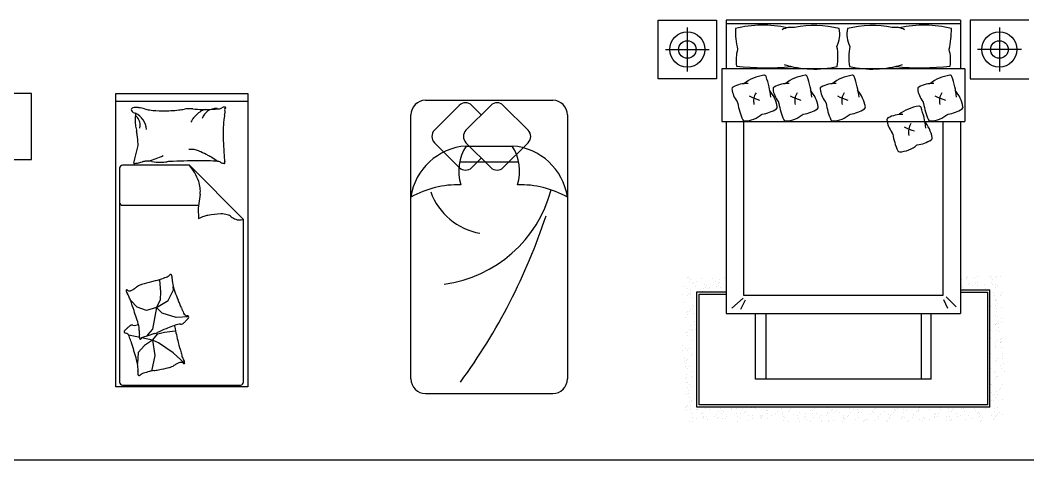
# Model space of a CAD drawing. Header units: inches. Extents: x 7.5 to 50, y 15.4 to 40.2.
# Drawn here: x 35.87 to 42.75, y 24.15 to 27.15 of the extents above; entities that cross this region are included whole.
import ezdxf

# ---------------------------------------------------------------- set-up
doc = ezdxf.new("R2010")
doc.units = ezdxf.units.IN
doc.header["$MEASUREMENT"] = 0
doc.layers.add('02', color=2, linetype='Continuous')
doc.layers.add('1', color=1, linetype='Continuous')

msp = doc.modelspace()

# ---------------------------------------------------------------- linework, layer by layer
at = {"layer": '02'}
for p, q in [((40.2251, 26.7472), (40.2251, 27.1472)), ((40.2251, 27.1472), (40.6251, 27.1472)), ((40.4251, 27.0972), (40.4251, 26.7972)), ((40.6251, 27.1472), (40.6251, 26.7472)), ((42.29, 27.1472), (40.69, 27.1472)), ((40.69, 27.1472), (40.69, 26.8147)), ((42.29, 27.1211), (40.69, 27.1211)), ((42.29, 27.1472), (42.29, 26.8147)), ((42.3549, 27.1472), (42.3549, 26.7472)), ((42.7549, 27.1472), (42.3549, 27.1472)), ((42.5549, 27.0972), (42.5549, 26.7972)), ((40.2751, 26.9472), (40.5751, 26.9472)), ((42.7049, 26.9472), (42.4049, 26.9472)), ((42.3192, 26.8147), (40.6608, 26.8147)), ((40.6608, 26.8147), (40.6608, 26.4567)), ((42.3192, 26.8147), (42.3192, 26.4567)), ((40.6251, 26.7472), (40.2251, 26.7472)), ((42.3549, 26.7472), (42.7549, 26.7472)), ((35.9504, 26.6464), (35.4304, 26.6464)), ((35.9504, 26.1964), (35.9504, 26.6464)), ((36.5248, 24.6459), (36.5248, 26.6459)), ((36.5248, 26.6459), (37.4248, 26.6459)), ((37.4248, 26.6459), (37.4248, 24.6459)), ((36.5248, 26.5935), (37.4248, 26.5935)), ((38.6389, 26.6003), (39.5067, 26.6003)), ((38.6993, 26.3961), (38.8691, 26.5658)), ((38.9146, 26.3961), (39.0843, 26.5658)), ((38.9539, 26.5658), (39.0191, 26.5006)), ((39.1692, 26.5658), (39.3389, 26.3961)), ((38.5389, 24.7003), (38.5389, 26.5003)), ((39.6067, 26.5003), (39.6067, 24.7003)), ((40.6608, 26.4567), (42.3192, 26.4567)), ((40.69, 26.4567), (40.69, 25.1471)), ((40.8103, 25.2692), (40.8103, 26.4567)), ((42.1698, 26.4567), (42.1698, 25.2692)), ((42.29, 26.4567), (42.29, 25.1471)), ((36.6543, 26.2007), (36.6749, 26.2833)), ((38.8691, 26.1415), (38.6993, 26.3112)), ((39.0843, 26.1415), (38.9146, 26.3112)), ((38.915, 26.2885), (39.2306, 26.2885)), ((39.3389, 26.3112), (39.1692, 26.1415)), ((39.0191, 26.2067), (38.9539, 26.1415)), ((35.4304, 26.1964), (35.9504, 26.1964)), ((36.5507, 26.1373), (36.5507, 24.678)), ((37.0275, 26.1573), (36.5707, 26.1573)), ((36.6468, 26.1707), (36.6543, 26.2007)), ((37.0275, 26.1573), (37.3964, 25.7875)), ((38.872, 26.18), (39.2736, 26.18)), ((37.1, 25.9597), (37.0864, 25.8643)), ((36.5707, 25.8847), (37.0893, 25.8847)), ((37.0864, 25.8643), (37.0881, 25.7918)), ((37.3964, 24.678), (37.3964, 25.7875)), ((36.8243, 25.3728), (36.8194, 25.3759)), ((40.4255, 25.3912), (40.4255, 25.3912)), ((40.4331, 25.3929), (40.4331, 25.3929)), ((40.4448, 25.381), (40.4448, 25.381)), ((40.5219, 25.3835), (40.5219, 25.3835)), ((40.599, 25.386), (40.599, 25.386)), ((40.642, 25.3798), (40.642, 25.3798)), ((40.6761, 25.3885), (40.6761, 25.3885)), ((42.2992, 25.3782), (42.2992, 25.3782)), ((42.3297, 25.3821), (42.3297, 25.3821)), ((42.3316, 25.3932), (42.3316, 25.3932)), ((42.3405, 25.399), (42.3405, 25.399)), ((42.3883, 25.394), (42.3883, 25.394)), ((42.4087, 25.3957), (42.4087, 25.3957)), ((42.4858, 25.3983), (42.4858, 25.3983)), ((42.4914, 25.386), (42.4914, 25.386)), ((42.5038, 25.3976), (42.5038, 25.3976)), ((42.5066, 25.3768), (42.5066, 25.3768)), ((42.5304, 25.3905), (42.5304, 25.3905)), ((42.5372, 25.3979), (42.5372, 25.3979)), ((42.5628, 25.4008), (42.5628, 25.4008)), ((36.8315, 25.2935), (36.8243, 25.3728)), ((36.8818, 25.2355), (36.9183, 25.3084)), ((36.9183, 25.3084), (36.9171, 25.3278)), ((40.4048, 25.3302), (40.4048, 25.3302)), ((40.4294, 25.3174), (40.4294, 25.3174)), ((40.4374, 25.3603), (40.4374, 25.3603)), ((40.4613, 25.3522), (40.4613, 25.3522)), ((40.468, 25.3596), (40.468, 25.3596)), ((40.4819, 25.3327), (40.4819, 25.3327)), ((40.4869, 25.3627), (40.4869, 25.3627)), ((40.5366, 25.3158), (40.5366, 25.3158)), ((40.5433, 25.3429), (40.5433, 25.3429)), ((40.546, 25.3221), (40.546, 25.3221)), ((40.5589, 25.3353), (40.5589, 25.3353)), ((40.5715, 25.314), (40.5715, 25.314)), ((40.5783, 25.3213), (40.5783, 25.3213)), ((40.6147, 25.3612), (40.6147, 25.3612)), ((40.626, 25.3312), (40.626, 25.3312)), ((40.636, 25.3378), (40.636, 25.3378)), ((40.6368, 25.3481), (40.6368, 25.3481)), ((40.6447, 25.359), (40.6447, 25.359)), ((40.649, 25.3264), (40.649, 25.3264)), ((42.291, 25.3214), (42.291, 25.3214)), ((42.2959, 25.3367), (42.2959, 25.3367)), ((42.3064, 25.3238), (42.3064, 25.3238)), ((42.3132, 25.312), (42.3132, 25.312)), ((42.345, 25.3468), (42.345, 25.3468)), ((42.3518, 25.3541), (42.3518, 25.3541)), ((42.373, 25.3393), (42.373, 25.3393)), ((42.3912, 25.3537), (42.3912, 25.3537)), ((42.4051, 25.3607), (42.4051, 25.3607)), ((42.4078, 25.3399), (42.4078, 25.3399)), ((42.4121, 25.3074), (42.4121, 25.3074)), ((42.4501, 25.3418), (42.4501, 25.3418)), ((42.4553, 25.3085), (42.4553, 25.3085)), ((42.462, 25.3159), (42.462, 25.3159)), ((42.4985, 25.3557), (42.4985, 25.3557)), ((42.5108, 25.3442), (42.5108, 25.3442)), ((42.5271, 25.3443), (42.5271, 25.3443)), ((42.5303, 25.3222), (42.5303, 25.3222)), ((42.541, 25.339), (42.541, 25.339)), ((36.8032, 25.1868), (36.8296, 25.2384)), ((36.8296, 25.2384), (36.8315, 25.2935)), ((40.3929, 25.2776), (40.3929, 25.2776)), ((40.4257, 25.2666), (40.4257, 25.2666)), ((40.4364, 25.2835), (40.4364, 25.2835)), ((40.4445, 25.306), (40.4445, 25.306)), ((40.4462, 25.2763), (40.4462, 25.2763)), ((40.4473, 25.2852), (40.4473, 25.2852)), ((40.4516, 25.2527), (40.4516, 25.2527)), ((40.49, 25.2931), (40.69, 25.2931)), ((40.49, 24.507), (40.49, 25.2931)), ((40.505, 25.2781), (40.69, 25.2781)), ((40.505, 24.522), (40.505, 25.2781)), ((40.5259, 25.2989), (40.5259, 25.2989)), ((40.6875, 25.3028), (40.6875, 25.3028)), ((40.8057, 25.2511), (40.7287, 25.1831)), ((42.1698, 25.2692), (40.8103, 25.2692)), ((42.1744, 25.242), (42.2015, 25.1831)), ((42.1924, 25.2601), (42.2604, 25.1921)), ((42.29, 25.307), (42.49, 25.307)), ((42.29, 25.292), (42.475, 25.292)), ((42.475, 24.522), (42.475, 25.292)), ((42.49, 24.507), (42.49, 25.307)), ((42.4916, 25.2615), (42.4916, 25.2615)), ((42.518, 25.2899), (42.518, 25.2899)), ((42.5207, 25.2691), (42.5207, 25.2691)), ((42.5267, 25.242), (42.5267, 25.242)), ((42.5655, 25.2703), (42.5655, 25.2703)), ((42.5667, 25.2927), (42.5667, 25.2927)), ((42.5723, 25.2776), (42.5723, 25.2776)), ((36.671, 25.1895), (36.6247, 25.2364)), ((36.7354, 25.1676), (36.671, 25.1895)), ((36.8032, 25.1868), (36.7354, 25.1676)), ((36.8032, 25.1868), (36.7758, 25.0399)), ((36.8032, 25.1868), (36.8818, 25.2355)), ((36.8414, 25.1477), (36.8032, 25.1868)), ((40.4087, 25.2222), (40.4087, 25.2222)), ((40.4457, 25.1739), (40.4457, 25.1739)), ((40.4587, 25.1983), (40.4587, 25.1983)), ((40.4615, 25.1775), (40.4615, 25.1775)), ((40.4645, 25.1972), (40.4645, 25.1972)), ((40.4857, 25.2247), (40.4857, 25.2247)), ((40.4872, 25.2382), (40.4872, 25.2382)), ((40.8193, 25.2375), (40.7876, 25.174)), ((42.4904, 25.1883), (42.4904, 25.1883)), ((42.4971, 25.1956), (42.4971, 25.1956)), ((42.525, 25.2366), (42.525, 25.2366)), ((42.5305, 25.1976), (42.5305, 25.1976)), ((42.5322, 25.1822), (42.5322, 25.1822)), ((42.5336, 25.2355), (42.5336, 25.2355)), ((42.5412, 25.2145), (42.5412, 25.2145)), ((42.5681, 25.188), (42.5681, 25.188)), ((36.937, 25.119), (36.8414, 25.1477)), ((37.0201, 25.1231), (36.937, 25.119)), ((40.41, 25.1175), (40.41, 25.1175)), ((40.4212, 25.15), (40.4212, 25.15)), ((40.4259, 25.142), (40.4259, 25.142)), ((40.428, 25.1574), (40.428, 25.1574)), ((40.4367, 25.1589), (40.4367, 25.1589)), ((40.4657, 25.145), (40.4657, 25.145)), ((40.4871, 25.12), (40.4871, 25.12)), ((40.4874, 25.1136), (40.4874, 25.1136)), ((40.69, 25.1471), (42.29, 25.1471)), ((40.89, 24.6971), (40.89, 25.1471)), ((40.96, 25.1471), (40.96, 24.6971)), ((42.0201, 25.1471), (42.0201, 24.6971)), ((42.09, 24.6971), (42.09, 25.1471)), ((42.4918, 25.1369), (42.4918, 25.1369)), ((42.5305, 25.1339), (42.5305, 25.1339)), ((42.5349, 25.1614), (42.5349, 25.1614)), ((42.5392, 25.1289), (42.5392, 25.1289)), ((42.5687, 25.1152), (42.5687, 25.1152)), ((36.7758, 25.0399), (36.7437, 25.0026)), ((40.4369, 25.0343), (40.4369, 25.0343)), ((40.4496, 25.0659), (40.4496, 25.0659)), ((40.4631, 25.0371), (40.4631, 25.0371)), ((40.4729, 25.0907), (40.4729, 25.0907)), ((40.4756, 25.0699), (40.4756, 25.0699)), ((40.4799, 25.0373), (40.4799, 25.0373)), ((42.4905, 25.0832), (42.4905, 25.0832)), ((42.4936, 25.0332), (42.4936, 25.0332)), ((42.5255, 25.068), (42.5255, 25.068)), ((42.5307, 25.073), (42.5307, 25.073)), ((42.5322, 25.0754), (42.5322, 25.0754)), ((42.5415, 25.0899), (42.5415, 25.0899)), ((42.5463, 25.0746), (42.5463, 25.0746)), ((42.5491, 25.0538), (42.5491, 25.0538)), ((42.5676, 25.0857), (42.5676, 25.0857)), ((36.6883, 24.9815), (36.6137, 24.9972)), ((36.7742, 24.9634), (36.6999, 24.9791)), ((36.7426, 24.9943), (36.7068, 24.983)), ((36.7742, 24.9634), (36.7205, 24.9282)), ((36.7437, 25.0026), (36.7361, 24.9935)), ((36.7891, 25.0089), (36.7426, 24.9943)), ((36.7742, 24.9634), (36.8111, 25.0064)), ((36.8171, 24.9456), (36.7742, 24.9634)), ((36.7742, 24.9634), (36.7908, 24.8589)), ((36.8111, 25.0064), (36.858, 25.0183)), ((36.858, 25.0183), (36.9302, 25.0282)), ((40.4095, 25.0152), (40.4095, 25.0152)), ((40.4245, 24.995), (40.4245, 24.995)), ((40.4261, 25.0175), (40.4261, 25.0175)), ((40.4564, 25.0298), (40.4564, 25.0298)), ((40.4866, 25.0177), (40.4866, 25.0177)), ((40.4871, 24.983), (40.4871, 24.983)), ((40.4876, 24.989), (40.4876, 24.989)), ((42.492, 25.0123), (42.492, 25.0123)), ((42.4944, 24.9752), (42.4944, 24.9752)), ((42.5319, 25.0292), (42.5319, 25.0292)), ((42.5417, 24.9653), (42.5417, 24.9653)), ((42.5534, 25.0212), (42.5534, 25.0212)), ((42.5605, 24.9669), (42.5605, 24.9669)), ((42.5715, 24.9777), (42.5715, 24.9777)), ((36.7205, 24.9282), (36.6784, 24.8794)), ((36.916, 24.877), (36.8171, 24.9456)), ((40.3911, 24.9253), (40.3911, 24.9253)), ((40.4134, 24.9071), (40.4134, 24.9071)), ((40.4371, 24.9098), (40.4371, 24.9098)), ((40.4509, 24.9612), (40.4509, 24.9612)), ((40.4898, 24.9622), (40.4898, 24.9622)), ((42.5287, 24.913), (42.5287, 24.913)), ((42.5309, 24.9485), (42.5309, 24.9485)), ((42.5314, 24.9269), (42.5314, 24.9269)), ((42.5606, 24.9478), (42.5606, 24.9478)), ((42.5633, 24.9461), (42.5633, 24.9461)), ((42.5674, 24.9551), (42.5674, 24.9551)), ((42.5675, 24.9136), (42.5675, 24.9136)), ((36.6784, 24.8794), (36.6722, 24.8053)), ((36.7908, 24.8589), (36.7676, 24.7536)), ((36.9936, 24.807), (36.916, 24.877)), ((40.3954, 24.8928), (40.3954, 24.8928)), ((40.4025, 24.8384), (40.4025, 24.8384)), ((40.4163, 24.8275), (40.4163, 24.8275)), ((40.4231, 24.8349), (40.4231, 24.8349)), ((40.4264, 24.8929), (40.4264, 24.8929)), ((40.4504, 24.8589), (40.4504, 24.8589)), ((40.4596, 24.8747), (40.4596, 24.8747)), ((40.4878, 24.8645), (40.4878, 24.8645)), ((42.4922, 24.8732), (42.4922, 24.8732)), ((42.4923, 24.8878), (42.4923, 24.8878)), ((42.4957, 24.8704), (42.4957, 24.8704)), ((42.5419, 24.8408), (42.5419, 24.8408)), ((42.5728, 24.873), (42.5728, 24.873)), ((42.5747, 24.8592), (42.5747, 24.8592)), ((42.5774, 24.8384), (42.5774, 24.8384)), ((40.4053, 24.8176), (40.4053, 24.8176)), ((40.4096, 24.7851), (40.4096, 24.7851)), ((40.4147, 24.8024), (40.4147, 24.8024)), ((40.4266, 24.7683), (40.4266, 24.7683)), ((40.4373, 24.7852), (40.4373, 24.7852)), ((42.4925, 24.7632), (42.4925, 24.7632)), ((42.4952, 24.7681), (42.4952, 24.7681)), ((42.5312, 24.8239), (42.5312, 24.8239)), ((42.5353, 24.8189), (42.5353, 24.8189)), ((42.5638, 24.7927), (42.5638, 24.7927)), ((42.5723, 24.7706), (42.5723, 24.7706)), ((42.5817, 24.8059), (42.5817, 24.8059)), ((40.4143, 24.7001), (40.4143, 24.7001)), ((40.4167, 24.7308), (40.4167, 24.7308)), ((40.4195, 24.71), (40.4195, 24.71)), ((40.4514, 24.7073), (40.4514, 24.7073)), ((40.4543, 24.7508), (40.4543, 24.7508)), ((40.4582, 24.7147), (40.4582, 24.7147)), ((40.4881, 24.7399), (40.4881, 24.7399)), ((42.09, 24.6971), (40.89, 24.6971)), ((42.4902, 24.7147), (42.4902, 24.7147)), ((42.4929, 24.6939), (42.4929, 24.6939)), ((42.5206, 24.7455), (42.5206, 24.7455)), ((42.5273, 24.7529), (42.5273, 24.7529)), ((42.5314, 24.6994), (42.5314, 24.6994)), ((42.5366, 24.7142), (42.5366, 24.7142)), ((42.5421, 24.7162), (42.5421, 24.7162)), ((42.5889, 24.7516), (42.5889, 24.7516)), ((37.4248, 24.6459), (36.5248, 24.6459)), ((36.5707, 24.658), (37.3764, 24.658)), ((40.4196, 24.6725), (40.4196, 24.6725)), ((40.4237, 24.6774), (40.4237, 24.6774)), ((40.4268, 24.6438), (40.4268, 24.6438)), ((40.4309, 24.6231), (40.4309, 24.6231)), ((40.4376, 24.6606), (40.4376, 24.6606)), ((40.4557, 24.6461), (40.4557, 24.6461)), ((42.4927, 24.6386), (42.4927, 24.6386)), ((42.4972, 24.6613), (42.4972, 24.6613)), ((42.4991, 24.6601), (42.4991, 24.6601)), ((42.5557, 24.6253), (42.5557, 24.6253)), ((42.5624, 24.6327), (42.5624, 24.6327)), ((42.5762, 24.6626), (42.5762, 24.6626)), ((38.6389, 24.6003), (39.5067, 24.6003)), ((40.4181, 24.5921), (40.4181, 24.5921)), ((40.4336, 24.6023), (40.4336, 24.6023)), ((40.4379, 24.5698), (40.4379, 24.5698)), ((40.4547, 24.5522), (40.4547, 24.5522)), ((40.4865, 24.587), (40.4865, 24.587)), ((40.4883, 24.6154), (40.4883, 24.6154)), ((42.5005, 24.5554), (42.5005, 24.5554)), ((42.5043, 24.607), (42.5043, 24.607)), ((42.5071, 24.5862), (42.5071, 24.5862)), ((42.5113, 24.5537), (42.5113, 24.5537)), ((42.5238, 24.5905), (42.5238, 24.5905)), ((42.5316, 24.5748), (42.5316, 24.5748)), ((42.5361, 24.6119), (42.5361, 24.6119)), ((42.5424, 24.5917), (42.5424, 24.5917)), ((42.5775, 24.5579), (42.5775, 24.5579)), ((40.4114, 24.5051), (40.4114, 24.5051)), ((40.4182, 24.5124), (40.4182, 24.5124)), ((40.4195, 24.4874), (40.4195, 24.4874)), ((40.427, 24.5192), (40.427, 24.5192)), ((40.4378, 24.5361), (40.4378, 24.5361)), ((40.4451, 24.5154), (40.4451, 24.5154)), ((40.4478, 24.4946), (40.4478, 24.4946)), ((40.4552, 24.5438), (40.4552, 24.5438)), ((40.4885, 24.4908), (40.4885, 24.4908)), ((42.49, 24.507), (40.49, 24.507)), ((40.4966, 24.4899), (40.4966, 24.4899)), ((42.475, 24.522), (40.505, 24.522)), ((40.5508, 24.499), (40.5508, 24.499)), ((40.5736, 24.4924), (40.5736, 24.4924)), ((40.6507, 24.4949), (40.6507, 24.4949)), ((40.7278, 24.4974), (40.7278, 24.4974)), ((40.7278, 24.4916), (40.7278, 24.4916)), ((40.7581, 24.4976), (40.7581, 24.4976)), ((40.8048, 24.5), (40.8048, 24.5)), ((40.8611, 24.5019), (40.8611, 24.5019)), ((40.8819, 24.5025), (40.8819, 24.5025)), ((40.8894, 24.4954), (40.8894, 24.4954)), ((40.959, 24.505), (40.959, 24.505)), ((40.967, 24.4845), (40.967, 24.4845)), ((41.0684, 24.5006), (41.0684, 24.5006)), ((41.1196, 24.4851), (41.1196, 24.4851)), ((41.1286, 24.4962), (41.1286, 24.4962)), ((41.1714, 24.5049), (41.1714, 24.5049)), ((41.2663, 24.4867), (41.2663, 24.4867)), ((41.2773, 24.4875), (41.2773, 24.4875)), ((41.2903, 24.5001), (41.2903, 24.5001)), ((41.3787, 24.5035), (41.3787, 24.5035)), ((41.4084, 24.4832), (41.4084, 24.4832)), ((41.4152, 24.4906), (41.4152, 24.4906)), ((41.4401, 24.4854), (41.4401, 24.4854)), ((41.5295, 24.5009), (41.5295, 24.5009)), ((41.5619, 24.4921), (41.5619, 24.4921)), ((41.5876, 24.4904), (41.5876, 24.4904)), ((41.689, 24.5065), (41.689, 24.5065)), ((41.704, 24.4887), (41.704, 24.4887)), ((41.7108, 24.496), (41.7108, 24.496)), ((41.841, 24.4901), (41.841, 24.4901)), ((41.8575, 24.4976), (41.8575, 24.4976)), ((41.8979, 24.4934), (41.8979, 24.4934)), ((41.9234, 24.4837), (41.9234, 24.4837)), ((41.9304, 24.5055), (41.9304, 24.5055)), ((41.9996, 24.4941), (41.9996, 24.4941)), ((42.0005, 24.4862), (42.0005, 24.4862)), ((42.0064, 24.5015), (42.0064, 24.5015)), ((42.0776, 24.4887), (42.0776, 24.4887)), ((42.1531, 24.503), (42.1531, 24.503)), ((42.1547, 24.4912), (42.1547, 24.4912)), ((42.2082, 24.4964), (42.2082, 24.4964)), ((42.2317, 24.4937), (42.2317, 24.4937)), ((42.2419, 24.4947), (42.2419, 24.4947)), ((42.2952, 24.4996), (42.2952, 24.4996)), ((42.302, 24.507), (42.302, 24.507)), ((42.3088, 24.4963), (42.3088, 24.4963)), ((42.3859, 24.4988), (42.3859, 24.4988)), ((42.4629, 24.5013), (42.4629, 24.5013)), ((42.4929, 24.5141), (42.4929, 24.5141)), ((42.5185, 24.4993), (42.5185, 24.4993)), ((42.54, 24.5038), (42.54, 24.5038)), ((40.4521, 24.4621), (40.4521, 24.4621)), ((40.4591, 24.4358), (40.4591, 24.4358)), ((40.4898, 24.432), (40.4898, 24.432)), ((40.5217, 24.4668), (40.5217, 24.4668)), ((40.5274, 24.4269), (40.5274, 24.4269)), ((40.5284, 24.4742), (40.5284, 24.4742)), ((40.5361, 24.4383), (40.5361, 24.4383)), ((40.5382, 24.4438), (40.5382, 24.4438)), ((40.5579, 24.4446), (40.5579, 24.4446)), ((40.5607, 24.4238), (40.5607, 24.4238)), ((40.6132, 24.4408), (40.6132, 24.4408)), ((40.6276, 24.4592), (40.6276, 24.4592)), ((40.6319, 24.4285), (40.6319, 24.4285)), ((40.6383, 24.4761), (40.6383, 24.4761)), ((40.6386, 24.4359), (40.6386, 24.4359)), ((40.6567, 24.4815), (40.6567, 24.4815)), ((40.6594, 24.4607), (40.6594, 24.4607)), ((40.6637, 24.4282), (40.6637, 24.4282)), ((40.6751, 24.4757), (40.6751, 24.4757)), ((40.6891, 24.4308), (40.6891, 24.4308)), ((40.6903, 24.4433), (40.6903, 24.4433)), ((40.7624, 24.4651), (40.7624, 24.4651)), ((40.7673, 24.4459), (40.7673, 24.4459)), ((40.7854, 24.4375), (40.7854, 24.4375)), ((40.7892, 24.4631), (40.7892, 24.4631)), ((40.8172, 24.4723), (40.8172, 24.4723)), ((40.824, 24.4796), (40.824, 24.4796)), ((40.8389, 24.4162), (40.8389, 24.4162)), ((40.8444, 24.4484), (40.8444, 24.4484)), ((40.8683, 24.4476), (40.8683, 24.4476)), ((40.871, 24.4268), (40.871, 24.4268)), ((40.9215, 24.4509), (40.9215, 24.4509)), ((40.9275, 24.434), (40.9275, 24.434)), ((40.9283, 24.4316), (40.9283, 24.4316)), ((40.9342, 24.4414), (40.9342, 24.4414)), ((40.9391, 24.4485), (40.9391, 24.4485)), ((40.9697, 24.4637), (40.9697, 24.4637)), ((40.9707, 24.4812), (40.9707, 24.4812)), ((40.974, 24.4312), (40.974, 24.4312)), ((40.9986, 24.4534), (40.9986, 24.4534)), ((41.0285, 24.4639), (41.0285, 24.4639)), ((41.0392, 24.4808), (41.0392, 24.4808)), ((41.0727, 24.468), (41.0727, 24.468)), ((41.0756, 24.4559), (41.0756, 24.4559)), ((41.0799, 24.4137), (41.0799, 24.4137)), ((41.0809, 24.4429), (41.0809, 24.4429)), ((41.09, 24.4355), (41.09, 24.4355)), ((41.1128, 24.4777), (41.1128, 24.4777)), ((41.1527, 24.4585), (41.1527, 24.4585)), ((41.1786, 24.4506), (41.1786, 24.4506)), ((41.1813, 24.4298), (41.1813, 24.4298)), ((41.1901, 24.4678), (41.1901, 24.4678)), ((41.2231, 24.4395), (41.2231, 24.4395)), ((41.2298, 24.461), (41.2298, 24.461)), ((41.2298, 24.4468), (41.2298, 24.4468)), ((41.2398, 24.4208), (41.2398, 24.4208)), ((41.28, 24.4666), (41.28, 24.4666)), ((41.2843, 24.4341), (41.2843, 24.4341)), ((41.3069, 24.4635), (41.3069, 24.4635)), ((41.3292, 24.4363), (41.3292, 24.4363)), ((41.3399, 24.4531), (41.3399, 24.4531)), ((41.3439, 24.4153), (41.3439, 24.4153)), ((41.3765, 24.4484), (41.3765, 24.4484)), ((41.383, 24.471), (41.383, 24.471)), ((41.3839, 24.466), (41.3839, 24.466)), ((41.3902, 24.4167), (41.3902, 24.4167)), ((41.4209, 24.4178), (41.4209, 24.4178)), ((41.4294, 24.4686), (41.4294, 24.4686)), ((41.461, 24.4685), (41.461, 24.4685)), ((41.4889, 24.4536), (41.4889, 24.4536)), ((41.4908, 24.4401), (41.4908, 24.4401)), ((41.4916, 24.4327), (41.4916, 24.4327)), ((41.498, 24.4203), (41.498, 24.4203)), ((41.5187, 24.4449), (41.5187, 24.4449)), ((41.5254, 24.4523), (41.5254, 24.4523)), ((41.5381, 24.4711), (41.5381, 24.4711)), ((41.5751, 24.4228), (41.5751, 24.4228)), ((41.5903, 24.4696), (41.5903, 24.4696)), ((41.591, 24.4724), (41.591, 24.4724)), ((41.5946, 24.4371), (41.5946, 24.4371)), ((41.6151, 24.4736), (41.6151, 24.4736)), ((41.6356, 24.414), (41.6356, 24.414)), ((41.6407, 24.4255), (41.6407, 24.4255)), ((41.6522, 24.4253), (41.6522, 24.4253)), ((41.6721, 24.4539), (41.6721, 24.4539)), ((41.6922, 24.4761), (41.6922, 24.4761)), ((41.6933, 24.474), (41.6933, 24.474)), ((41.7005, 24.4196), (41.7005, 24.4196)), ((41.7292, 24.4279), (41.7292, 24.4279)), ((41.7301, 24.4409), (41.7301, 24.4409)), ((41.7408, 24.4578), (41.7408, 24.4578)), ((41.7693, 24.4786), (41.7693, 24.4786)), ((41.7824, 24.4156), (41.7824, 24.4156)), ((41.7992, 24.4565), (41.7992, 24.4565)), ((41.8019, 24.4357), (41.8019, 24.4357)), ((41.8063, 24.4304), (41.8063, 24.4304)), ((41.8143, 24.4504), (41.8143, 24.4504)), ((41.821, 24.4578), (41.821, 24.4578)), ((41.8302, 24.4732), (41.8302, 24.4732)), ((41.8464, 24.4811), (41.8464, 24.4811)), ((41.8834, 24.4329), (41.8834, 24.4329)), ((41.8917, 24.4448), (41.8917, 24.4448)), ((41.9006, 24.4726), (41.9006, 24.4726)), ((41.9049, 24.4401), (41.9049, 24.4401)), ((41.9312, 24.4195), (41.9312, 24.4195)), ((41.9605, 24.4354), (41.9605, 24.4354)), ((41.9677, 24.4593), (41.9677, 24.4593)), ((41.9919, 24.4771), (41.9919, 24.4771)), ((42.0036, 24.4769), (42.0036, 24.4769)), ((42.0108, 24.4226), (42.0108, 24.4226)), ((42.0308, 24.4133), (42.0308, 24.4133)), ((42.0375, 24.4379), (42.0375, 24.4379)), ((42.0416, 24.4301), (42.0416, 24.4301)), ((42.078, 24.4211), (42.078, 24.4211)), ((42.1095, 24.4595), (42.1095, 24.4595)), ((42.1122, 24.4387), (42.1122, 24.4387)), ((42.1146, 24.4405), (42.1146, 24.4405)), ((42.1166, 24.4632), (42.1166, 24.4632)), ((42.131, 24.4456), (42.131, 24.4456)), ((42.1417, 24.4624), (42.1417, 24.4624)), ((42.1917, 24.443), (42.1917, 24.443)), ((42.1924, 24.4171), (42.1924, 24.4171)), ((42.2109, 24.4755), (42.2109, 24.4755)), ((42.2152, 24.443), (42.2152, 24.443)), ((42.2201, 24.4176), (42.2201, 24.4176)), ((42.2268, 24.425), (42.2268, 24.425)), ((42.2311, 24.4779), (42.2311, 24.4779)), ((42.2633, 24.4648), (42.2633, 24.4648)), ((42.2687, 24.4455), (42.2687, 24.4455)), ((42.2926, 24.4494), (42.2926, 24.4494)), ((42.3139, 24.4799), (42.3139, 24.4799)), ((42.3211, 24.4256), (42.3211, 24.4256)), ((42.3458, 24.448), (42.3458, 24.448)), ((42.3735, 24.4265), (42.3735, 24.4265)), ((42.3928, 24.4818), (42.3928, 24.4818)), ((42.4054, 24.4613), (42.4054, 24.4613)), ((42.4122, 24.4687), (42.4122, 24.4687)), ((42.4198, 24.4625), (42.4198, 24.4625)), ((42.4225, 24.4416), (42.4225, 24.4416)), ((42.4229, 24.4505), (42.4229, 24.4505)), ((42.4317, 24.4179), (42.4317, 24.4179)), ((42.4424, 24.4348), (42.4424, 24.4348)), ((42.5, 24.4531), (42.5, 24.4531)), ((42.5157, 24.4231), (42.5157, 24.4231)), ((42.5212, 24.4785), (42.5212, 24.4785)), ((42.5224, 24.4304), (42.5224, 24.4304)), ((42.5255, 24.446), (42.5255, 24.446)), ((42.5319, 24.4502), (42.5319, 24.4502)), ((42.5426, 24.4671), (42.5426, 24.4671)), ((42.5589, 24.4703), (42.5589, 24.4703)), ((42.577, 24.4556), (42.577, 24.4556)), ((40.438, 24.4115), (40.438, 24.4115)), ((40.4592, 24.4078), (40.4592, 24.4078)), ((40.7695, 24.4107), (40.7695, 24.4107)), ((41.1126, 24.4077), (41.1126, 24.4077)), ((41.1897, 24.4102), (41.1897, 24.4102)), ((41.2668, 24.4127), (41.2668, 24.4127)), ((41.3401, 24.4086), (41.3401, 24.4086)), ((41.3907, 24.4078), (41.3907, 24.4078)), ((41.4868, 24.4101), (41.4868, 24.4101)), ((41.6299, 24.4086), (41.6299, 24.4086)), ((41.7916, 24.4125), (41.7916, 24.4125)), ((41.9245, 24.4121), (41.9245, 24.4121)), ((42.4268, 24.4091), (42.4268, 24.4091))]:
    msp.add_line(p, q, dxfattribs=at)
for centre, radius in [((40.4251, 26.9472), 0.12), ((42.5549, 26.9472), 0.12), ((40.4251, 26.9472), 0.06), ((42.5549, 26.9472), 0.06), ((39.5826, 24.6272), 0.000136)]:
    msp.add_circle(centre, radius, dxfattribs=at)
for centre, radius, start, end in [((40.9393, 26.3365), 0.7763, 77.57939, 103.89105), ((41.1366, 26.9604), 0.1376, 81.66927, 117.61789), ((41.2936, 26.4298), 0.6807, 75.66965, 101.61971), ((41.6865, 26.4298), 0.6807, 78.38029, 104.33035), ((41.8435, 26.9604), 0.1376, 62.38211, 98.33073), ((42.0408, 26.3365), 0.7763, 76.10895, 102.42061), ((41.3977, 27.0876), 0.6448, 179.78344, 192.46537), ((41.2795, 27.052), 0.1864, 333.42582, 11.53787), ((41.7006, 27.052), 0.1864, 168.46213, 206.57418), ((41.5824, 27.0876), 0.6448, 347.53463, 0.21656), ((41.0487, 26.8929), 0.4046, 351.1929, 10.78135), ((41.9314, 26.8929), 0.4046, 169.21865, 188.8071), ((41.0368, 26.8735), 0.2789, 164.41858, 188.12916), ((41.9433, 26.8735), 0.2789, 351.87084, 15.58142), ((40.9574, 28.5148), 1.6922, 263.32481, 275.96111), ((41.2925, 27.5276), 0.7139, 253.16583, 282.62375), ((41.6876, 27.5276), 0.7139, 257.37625, 286.83417), ((42.0227, 28.5148), 1.6922, 264.03889, 276.67519), ((40.9864, 26.4907), 0.2831, 97.785, 127.93639), ((40.9499, 26.7577), 0.0136, 19.59888, 97.785), ((40.367, 26.5501), 0.6323, 6.5247, 19.59888), ((41.2668, 26.4907), 0.2831, 97.785, 127.93639), ((41.2303, 26.7577), 0.0136, 19.59888, 97.785), ((40.6474, 26.5501), 0.6323, 6.5247, 19.59888), ((41.5882, 26.4907), 0.2831, 97.785, 127.93639), ((41.5517, 26.7577), 0.0136, 19.59888, 97.785), ((40.9688, 26.5501), 0.6323, 6.5247, 19.59888), ((42.2541, 26.4907), 0.2831, 97.785, 127.93639), ((42.2176, 26.7577), 0.0136, 19.59888, 97.785), ((41.6347, 26.5501), 0.6323, 6.5247, 19.59888), ((40.7431, 26.6791), 0.0136, 117.17323, 186.61163), ((40.8362, 26.4977), 0.2175, 89.17135, 117.17323), ((41.0235, 26.6791), 0.0136, 117.17323, 186.61163), ((41.1166, 26.4977), 0.2175, 89.17135, 117.17323), ((41.3448, 26.6791), 0.0136, 117.17323, 186.61163), ((41.4379, 26.4977), 0.2175, 89.17135, 117.17323), ((42.0108, 26.6791), 0.0136, 117.17323, 186.61163), ((42.1039, 26.4977), 0.2175, 89.17135, 117.17323), ((40.8961, 26.6969), 0.1676, 186.61163, 218.2799), ((41.0621, 27.0635), 0.4837, 243.65305, 252.70453), ((40.9855, 26.5946), 0.1082, 147.72356, 192.44343), ((40.8111, 26.5167), 0.231, 9.78208, 41.10369), ((41.1765, 26.6969), 0.1676, 186.61163, 218.2799), ((41.3426, 27.0635), 0.4837, 243.65305, 252.70453), ((41.2659, 26.5946), 0.1082, 147.72356, 192.44343), ((41.0915, 26.5167), 0.231, 9.78208, 41.10369), ((41.4978, 26.6969), 0.1676, 186.61163, 218.2799), ((41.6639, 27.0635), 0.4837, 243.65305, 252.70453), ((41.5872, 26.5946), 0.1082, 147.72356, 192.44343), ((41.4128, 26.5167), 0.231, 9.78208, 41.10369), ((42.1638, 26.6969), 0.1676, 186.61163, 218.2799), ((42.3299, 27.0635), 0.4837, 243.65305, 252.70453), ((42.2532, 26.5946), 0.1082, 147.72356, 192.44343), ((42.0788, 26.5167), 0.231, 9.78208, 41.10369), ((36.6437, 26.5369), 0.0131, 101.27238, 206.58052), ((36.6588, 26.4611), 0.0904, 90, 101.27238), ((36.6588, 26.3904), 0.1611, 81.56281, 90), ((36.6377, 26.2483), 0.3048, 74.25602, 81.56281), ((37.2221, 26.596), 0.0539, 275.25919, 300.65125), ((37.2643, 26.5247), 0.0289, 85.69746, 120.65125), ((37.2646, 26.5285), 0.0251, 68.2117, 85.69746), ((37.2723, 26.5426), 0.00428, 78.10694, 158.0096), ((37.2737, 26.549), 0.00232, 258.10694, 19.56397), ((37.2726, 26.5486), 0.00342, 19.56397, 68.2117), ((38.6389, 26.5003), 0.1, 90, 180), ((38.9115, 26.5234), 0.06, 45, 135), ((39.1267, 26.5234), 0.06, 45, 135), ((39.5067, 26.5003), 0.1, 0, 90), ((40.7432, 26.5762), 0.0272, 8.74629, 38.2799), ((41.2054, 26.6473), 0.4405, 188.74629, 204.114), ((41.0253, 26.5537), 0.0136, 302.60253, 9.78208), ((41.0236, 26.5762), 0.0272, 8.74629, 38.2799), ((41.4858, 26.6473), 0.4405, 188.74629, 204.114), ((41.3058, 26.5537), 0.0136, 302.60253, 9.78208), ((41.3449, 26.5762), 0.0272, 8.74629, 38.2799), ((41.8071, 26.6473), 0.4405, 188.74629, 204.114), ((41.6271, 26.5537), 0.0136, 302.60253, 9.78208), ((42.0438, 26.2801), 0.2831, 97.785, 127.93639), ((42.0073, 26.5471), 0.0136, 19.59888, 97.785), ((41.4244, 26.3396), 0.6323, 6.5247, 19.59888), ((42.0109, 26.5762), 0.0272, 8.74629, 38.2799), ((42.4731, 26.6473), 0.4405, 188.74629, 204.114), ((42.2931, 26.5537), 0.0136, 302.60253, 9.78208), ((36.6625, 26.5463), 0.0342, 206.58052, 265.59979), ((37.1487, 26.4592), 0.4918, 173.76764, 180), ((36.6051, 26.4238), 0.0899, 41.44291, 53.73593), ((36.5958, 26.3878), 0.1399, 5.63113, 62.7964), ((36.633, 26.4484), 0.0526, 25.35512, 41.44291), ((36.7862, 26.7748), 0.2422, 254.25602, 262.45315), ((36.844, 27.2114), 0.6827, 262.45315, 270), ((36.844, 27.5777), 1.049, 270, 276.0867), ((36.8991, 27.061), 0.5293, 276.0867, 280.18988), ((37.0197, 26.3901), 0.1524, 92.53859, 100.18988), ((37.0258, 26.2529), 0.2897, 85.19815, 92.53859), ((37.1231, 27.4117), 0.8732, 265.19815, 269.42426), ((37.2254, 26.3329), 0.2252, 133.81151, 140.96506), ((37.3407, 26.2128), 0.3916, 128.38857, 133.81151), ((37.1451, 26.4596), 0.0768, 117.23959, 128.38857), ((37.2171, 26.3198), 0.234, 110.86028, 117.23959), ((37.2085, 26.4452), 0.0992, 85.78412, 161.56035), ((37.1294, 28.0327), 1.4943, 269.42426, 271.90789), ((37.1518, 27.3596), 0.8208, 271.90789, 275.25919), ((38.1695, 26.3621), 0.9131, 172.3191, 176.63125), ((37.4611, 26.4576), 0.1983, 167.89054, 172.3191), ((37.2828, 26.5383), 0.0156, 158.0096, 201.42098), ((37.0267, 26.5508), 0.246, 347.89054, 351.86652), ((37.2378, 26.5206), 0.0328, 351.86652, 21.42098), ((40.81, 26.647), 0.1878, 271.90542, 311.53765), ((40.9017, 26.7469), 0.243, 278.23477, 302.60253), ((41.0904, 26.647), 0.1878, 271.90542, 311.53765), ((41.1822, 26.7469), 0.243, 278.23477, 302.60253), ((41.4117, 26.647), 0.1878, 271.90542, 311.53765), ((41.5035, 26.7469), 0.243, 278.23477, 302.60253), ((41.8005, 26.4686), 0.0136, 117.17323, 186.61163), ((41.8936, 26.2872), 0.2175, 89.17135, 117.17323), ((42.0777, 26.647), 0.1878, 271.90542, 311.53765), ((42.1695, 26.7469), 0.243, 278.23477, 302.60253), ((36.8608, 26.4592), 0.204, 180, 189.68437), ((37.5292, 26.5732), 0.882, 189.68437, 192.19838), ((36.544, 26.4063), 0.1511, 21.81492, 25.35512), ((36.4935, 26.386), 0.2056, 18.7799, 21.81492), ((36.6349, 26.4341), 0.0562, 0, 18.7799), ((36.5995, 26.4341), 0.0915, 345.31489, 0), ((37.2216, 26.3721), 0.2002, 151.68324, 156.99723), ((37.0888, 26.4437), 0.0493, 140.96506, 151.68324), ((37.9355, 26.3758), 0.6787, 176.63125, 181.63309), ((40.8158, 26.4729), 0.0136, 204.114, 271.90542), ((41.0962, 26.4729), 0.0136, 204.114, 271.90542), ((41.4175, 26.4729), 0.0136, 204.114, 271.90542), ((41.9535, 26.4863), 0.1676, 186.61163, 218.2799), ((42.1195, 26.853), 0.4837, 243.65305, 252.70453), ((42.0429, 26.3841), 0.1082, 147.72356, 192.44343), ((41.8685, 26.3062), 0.231, 9.78208, 41.10369), ((42.0835, 26.4729), 0.0136, 204.114, 271.90542), ((36.3572, 26.3198), 0.3171, 8.00505, 12.19838), ((36.0188, 26.2723), 0.6588, 2.66488, 8.00505), ((38.6218, 26.3954), 1.3652, 181.63309, 183.05496), ((38.7418, 26.3537), 0.06, 135, 225), ((38.957, 26.3537), 0.06, 135, 225), ((39.2964, 26.3537), 0.06, 315, 45), ((41.8006, 26.3657), 0.0272, 8.74629, 38.2799), ((42.2628, 26.4368), 0.4405, 188.74629, 204.114), ((42.0827, 26.3431), 0.0136, 302.60253, 9.78208), ((36.6093, 26.2997), 0.0677, 345.95481, 2.66488), ((50.8746, 27.0493), 13.6356, 183.05496, 183.50486), ((38.9432, 25.8808), 0.4087, 93.95637, 171.58442), ((39.1891, 26.1172), 0.3232, 147.99626, 196.66256), ((38.9566, 26.1172), 0.3232, 343.33744, 32.00374), ((39.2024, 25.8808), 0.4087, 8.41558, 86.04363), ((41.8674, 26.4365), 0.1878, 271.90542, 311.53765), ((41.9592, 26.5364), 0.243, 278.23477, 302.60253), ((36.5319, 26.891), 0.7387, 287.19822, 295.3111), ((37.0392, 25.993), 0.2721, 85.91723, 93.5552), ((37.0545, 26.2065), 0.058, 69.32572, 85.91723), ((36.8961, 25.7868), 0.5066, 65.67347, 69.32572), ((36.5147, 24.9433), 1.4323, 63.50152, 65.67347), ((37.0143, 25.9453), 0.3126, 57.86502, 63.50152), ((36.793, 25.5931), 0.7286, 54.17371, 57.86502), ((37.5852, 26.2354), 0.3212, 183.50486, 189.99836), ((41.8732, 26.2624), 0.0136, 204.114, 271.90542), ((36.5707, 26.1373), 0.02, 90, 180), ((36.6477, 26.1705), 0.000917, 165.95506, 274.08294), ((36.6285, 26.4396), 0.2708, 274.08294, 279.4841), ((36.6352, 26.3991), 0.2297, 279.4841, 287.38641), ((36.7396, 26.0657), 0.1197, 96.43405, 107.38641), ((36.7426, 26.0397), 0.1459, 78.44144, 96.43405), ((36.8179, 26.408), 0.2301, 258.44144, 272.74906), ((36.7616, 27.5814), 1.4048, 272.74906, 274.61758), ((36.9726, 24.9687), 1.2165, 92.60963, 94.61758), ((37.0703, 22.8252), 3.3622, 90.97038, 92.60963), ((37.1102, 20.4692), 5.7185, 89.71346, 90.97038), ((36.7387, 25.918), 0.3751, 20.14884, 39.64454), ((37.133, 25.0236), 1.164, 86.42603, 89.71346), ((37.1964, 26.0398), 0.1459, 77.13096, 86.42603), ((37.2188, 26.1378), 0.0453, 62.71588, 77.13096), ((37.2748, 26.2463), 0.0767, 242.71588, 253.77885), ((37.2778, 26.2566), 0.0875, 253.77885, 262.87961), ((37.2671, 26.1711), 0.00132, 262.87961, 343.30223), ((37.2498, 26.1763), 0.0193, 343.30223, 9.99836), ((38.9115, 26.184), 0.06, 225, 315), ((39.1267, 26.184), 0.06, 225, 315), ((36.9217, 25.9852), 0.1801, 351.86442, 20.14884), ((38.8663, 25.3454), 0.6793, 88.89059, 118.81415), ((39.2793, 25.3454), 0.6793, 61.18585, 91.10941), ((39.0847, 26.1236), 0.4365, 199.8292, 260.17368), ((38.6515, 26.2128), 0.8732, 277.53431, 345.17434), ((36.5707, 25.9047), 0.02, 180, 270), ((37.2574, 25.4479), 0.3833, 109.94779, 116.21717), ((37.1855, 25.6461), 0.1724, 100.59446, 109.94779), ((37.2593, 25.2513), 0.5741, 91.78872, 100.59446), ((37.246, 25.679), 0.1461, 74.28394, 91.78872), ((37.2651, 25.7469), 0.0757, 50.61393, 74.28394), ((37.372, 25.8771), 0.0928, 230.61393, 251.95723), ((37.3673, 25.8627), 0.0776, 251.95723, 268.5957), ((35.5832, 27.0899), 4.0823, 323.79905, 341.77614), ((37.369, 25.9343), 0.1493, 268.5957, 280.57446), ((36.6995, 25.7954), 0.4363, 283.47005, 285.94128), ((36.7799, 25.5142), 0.1438, 285.94128, 290.40631), ((36.0875, 27.3752), 2.1295, 290.40631, 291.56634), ((36.8481, 25.451), 0.0604, 291.56634, 314.72451), ((36.9, 25.3986), 0.0134, 84.2718, 134.72451), ((36.9009, 25.4073), 0.00464, 26.9249, 84.2718), ((36.8687, 25.3909), 0.0407, 8.27339, 26.9249), ((36.9589, 25.376), 0.0504, 171.84504, 187.85838), ((36.8616, 25.3899), 0.0479, 351.84504, 8.27339), ((36.5999, 25.303), 0.00504, 36.20822, 175.61156), ((36.5037, 25.5554), 0.2816, 296.44697, 300.53467), ((36.5679, 25.4465), 0.1552, 300.53467, 309.32951), ((36.7074, 25.2763), 0.0648, 115.70253, 129.32951), ((36.7474, 25.1931), 0.1572, 107.46864, 115.70253), ((37.1813, 23.8145), 1.6024, 104.89158, 107.46864), ((37.1083, 24.0889), 1.3185, 103.47005, 104.89158), ((37.2497, 25.4161), 0.344, 187.85838, 195.98179), ((37.3987, 25.4588), 0.4989, 195.98179, 202.72524), ((36.6241, 25.3026), 0.0282, 175.68068, 199.97425), ((36.6428, 25.3094), 0.0481, 199.97425, 218.21443), ((36.6131, 25.3127), 0.0113, 216.20822, 259.22165), ((36.5553, 25.2405), 0.0634, 22.33596, 38.21443), ((36.6225, 25.3622), 0.0617, 259.22165, 266.90042), ((35.9944, 25.01), 0.6697, 19.75771, 22.33596), ((36.6198, 25.3128), 0.0122, 266.90042, 284.19995), ((36.6151, 25.3314), 0.0315, 284.19995, 296.44697), ((41.2466, 27.0704), 4.6707, 202.72524, 203.08138), ((32.4591, 23.3256), 4.8815, 22.73302, 23.08138), ((32.7892, 23.8588), 4.0754, 18.71266, 19.75771), ((35.4737, 24.5886), 1.613, 21.64781, 22.73302), ((39.2759, 26.0977), 2.4777, 201.64781, 202.5234), ((34.2662, 24.359), 2.516, 16.23751, 18.71266), ((37.0136, 25.1596), 0.0287, 202.5234, 268.47865), ((36.6097, 25.4485), 0.5284, 318.01807, 319.01686), ((37.2396, 24.9013), 0.306, 137.70442, 139.01686), ((37.0126, 25.1207), 0.0102, 316.41955, 88.47865), ((37.04, 25.0829), 0.0362, 131.10576, 137.70442), ((36.9796, 25.1521), 0.0557, 311.10576, 316.41955), ((36.6229, 24.9886), 0.0557, 126.70987, 132.02366), ((36.5679, 25.0622), 0.0362, 306.70987, 313.30854), ((36.3828, 25.2586), 0.306, 313.30854, 314.62098), ((36.9689, 24.6647), 0.5284, 133.62218, 134.62098), ((36.7245, 24.9212), 0.1741, 127.31483, 133.62218), ((36.6565, 25.0104), 0.0619, 116.73085, 127.31483), ((36.6368, 25.0496), 0.0181, 72.7881, 116.73085), ((36.653, 25.1018), 0.0367, 252.7881, 283.2535), ((36.477, 25.8491), 0.8043, 283.2535, 284.57795), ((36.5923, 25.0365), 0.0933, 3.35473, 16.23751), ((36.6324, 25.0388), 0.0531, 350.72133, 3.35473), ((37.3431, 23.884), 1.2522, 112.32151, 115.16913), ((37.38, 23.794), 1.3495, 110.28601, 112.32151), ((37.191, 24.3053), 0.8043, 107.64938, 110.28601), ((37.0179, 25.0742), 0.0933, 185.96978, 191.84163), ((39.3891, 25.5713), 2.516, 191.84163, 194.31678), ((36.9582, 25.0369), 0.0367, 77.18398, 107.64938), ((36.9704, 25.0902), 0.0181, 257.18398, 301.12673), ((36.9477, 25.1278), 0.0619, 301.12673, 311.71072), ((36.8731, 25.2115), 0.1741, 311.71072, 318.01807), ((36.5924, 25.0224), 0.0102, 132.02366, 264.08277), ((36.5884, 24.9837), 0.0287, 18.12752, 84.08277), ((34.2609, 24.2218), 2.4777, 17.25193, 18.12752), ((36.741, 25.0211), 0.057, 170.72133, 182.91152), ((36.8274, 25.0255), 0.1435, 182.91152, 190.11386), ((36.5322, 24.9728), 0.1564, 3.2154, 10.11386), ((36.6953, 24.9747), 0.00736, 170.97384, 194.61309), ((36.6612, 24.9801), 0.0272, 350.97384, 3.2154), ((36.6918, 24.9737), 0.00373, 194.61309, 338.04642), ((36.7124, 24.9655), 0.0184, 107.46864, 158.04642), ((36.7376, 25.1725), 0.1715, 287.46864, 295.16913), ((38.1676, 25.435), 1.613, 197.25193, 198.33714), ((41.2701, 26.4633), 4.8815, 198.33714, 198.6855), ((32.2214, 23.403), 4.6707, 18.32936, 18.6855), ((40.9001, 25.9569), 4.0754, 194.31678, 195.36183), ((36.1815, 24.7149), 0.4989, 11.58591, 18.32936), ((37.616, 25.0547), 0.6697, 195.36183, 197.94008), ((37.0392, 24.868), 0.0634, 197.94008, 213.81855), ((36.9466, 24.8059), 0.0481, 15.57837, 33.81855), ((36.3333, 24.7461), 0.344, 3.4625, 11.58591), ((36.6263, 24.7638), 0.0504, 347.44916, 3.4625), ((36.576, 26.0585), 1.3185, 279.07416, 280.4957), ((36.5243, 26.3377), 1.6024, 280.4957, 283.07276), ((36.8512, 24.93), 0.1572, 283.07276, 291.30665), ((36.8848, 24.8439), 0.0648, 291.30665, 304.93363), ((37.0108, 24.6635), 0.1552, 116.13879, 124.93363), ((37.0665, 24.55), 0.2816, 112.05109, 116.13879), ((36.9726, 24.7818), 0.0315, 99.80407, 112.05109), ((36.9693, 24.8008), 0.0122, 82.50454, 99.80407), ((36.9628, 24.7518), 0.0617, 74.82577, 82.50454), ((36.976, 24.8004), 0.0113, 31.81234, 74.82577), ((36.9899, 24.809), 0.00504, 211.81234, 351.22313), ((36.9658, 24.8113), 0.0282, 351.2848, 15.57837), ((36.7223, 24.7424), 0.0479, 167.44916, 183.87751), ((36.7151, 24.7419), 0.0407, 183.87751, 202.52902), ((36.6818, 24.7281), 0.00464, 202.52902, 259.87592), ((36.6833, 24.7367), 0.0134, 259.87592, 310.32863), ((36.7311, 24.6805), 0.0604, 107.17046, 130.32863), ((37.3419, 22.7036), 2.1295, 106.01043, 107.17046), ((36.7943, 24.6123), 0.1438, 101.5454, 106.01043), ((36.8528, 24.3257), 0.4363, 99.07416, 101.5454), ((38.6389, 24.7003), 0.1, 180, 270), ((39.5067, 24.7003), 0.1, 270, 0), ((36.5707, 24.678), 0.02, 180, 270), ((37.3764, 24.678), 0.02, 270, 0)]:
    msp.add_arc(centre, radius, start, end, dxfattribs=at)
at = {"layer": '1'}
msp.add_line((29.3117, 24.1479), (49.6379, 24.1479), dxfattribs=at)

doc.saveas('drawing.dxf')
